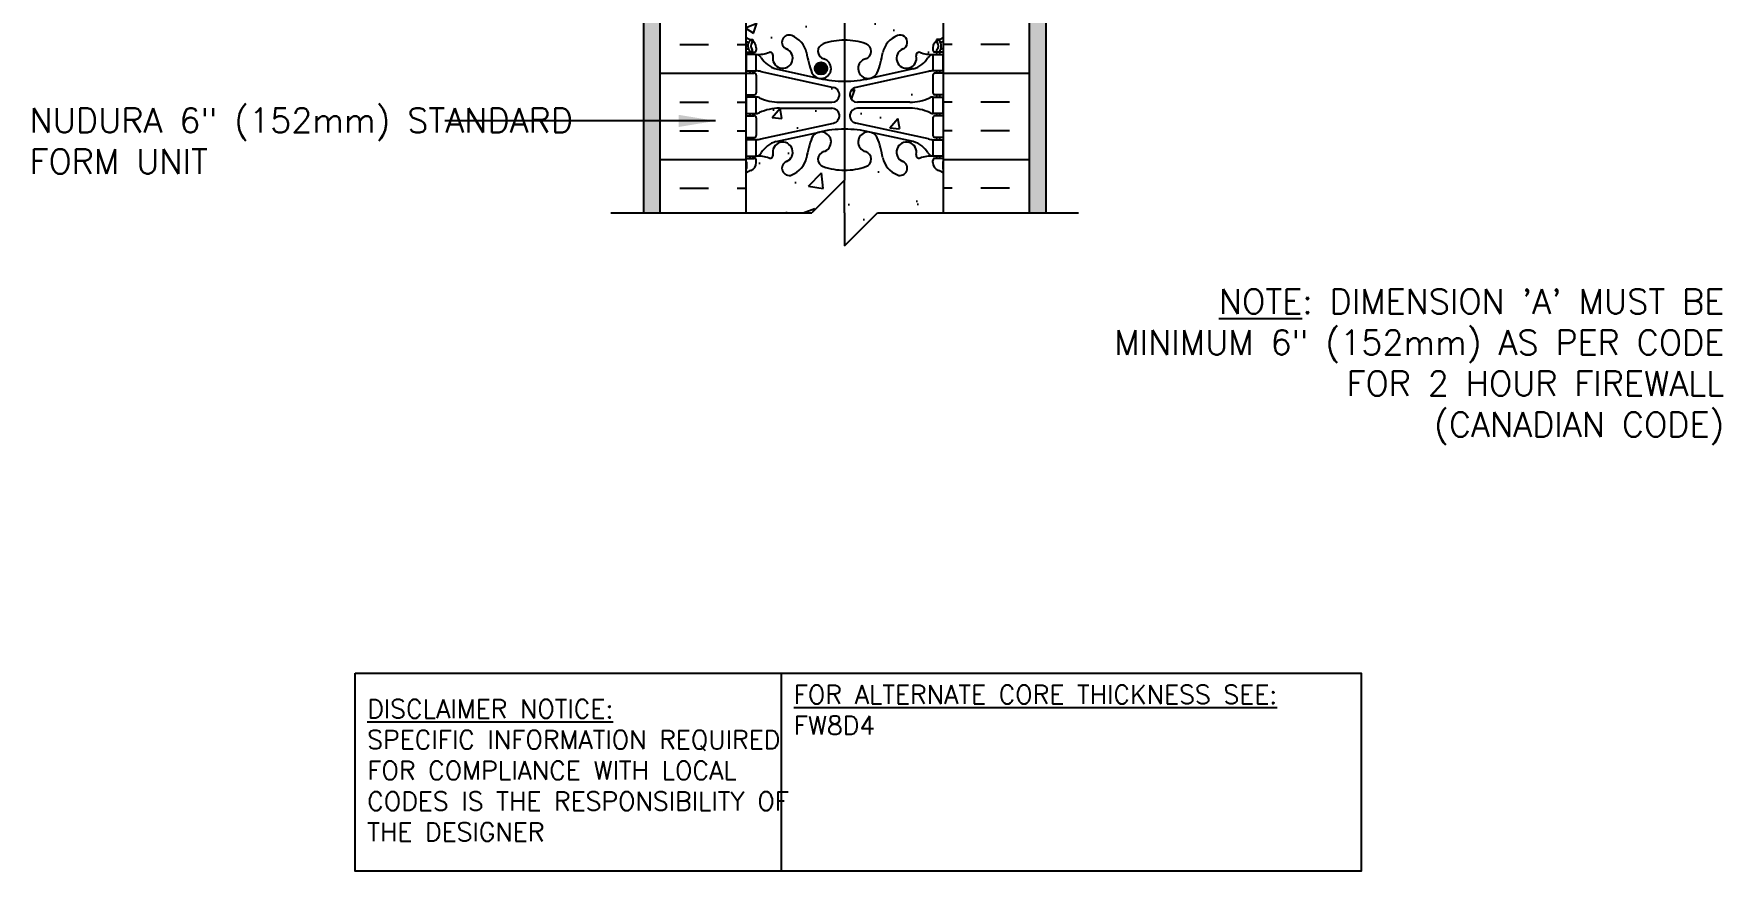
# Model space of a CAD drawing. Header units: inches. Extents: x -9 to 44, y 201.4 to 266.9.
# Drawn here: x -7.4 to 44, y 201.4 to 227 of the extents above; entities that cross this region are included whole.
import ezdxf

# ---------------------------------------------------------------- set-up
doc = ezdxf.new("R2010")
doc.units = ezdxf.units.IN
doc.header["$LTSCALE"] = 0.5
doc.header["$MEASUREMENT"] = 0
for name, color, linetype in [('HATCH', 12, 'Continuous'), ('line25', 2, 'Continuous'), ('LINE3', 3, 'Continuous'), ('LINE50', 5, 'Continuous'), ('LINE9', 9, 'Continuous'), ('TEXT', 4, 'Continuous'), ('Web_Edge', 9, 'Continuous')]:
    doc.layers.add(name, color=color, linetype=linetype)
doc.styles.add('DIM', font='romans.shx', dxfattribs={"width": 0.7})
doc.styles.get("Standard").update_dxf_attribs({"font": 'romans.shx'})
doc.dimstyles.new('ext', dxfattribs={"dimscale": 12, "dimtxt": 0.09375, "dimasz": 0.09375, "dimexe": 0.09375, "dimexo": 0.0625, "dimgap": 0.0625, "dimtad": 0, "dimjust": 1, "dimdec": 1, "dimzin": 3, "dimdsep": 46, "dimlunit": 4, "dimtxsty": 'DIM', "dimcen": 0.09, "dimdle": 0.09375, "dimclrt": 4, "dimadec": 0, "dimazin": 0, "dimtfac": 1, "dimtdec": 1, "dimtmove": 2, "dimatfit": 3, "dimfxl": 0, "dimfrac": 2, "dimtolj": 1, "dimtzin": 0, "dimarcsym": 0})

msp = doc.modelspace()

# ---------------------------------------------------------------- hatches: boundary and pattern name
at = {"layer": 'HATCH'}
h = msp.add_hatch(dxfattribs=at)
h.set_pattern_fill('INSUL', color=256, scale=7, style=0)
h.paths.add_polyline_path([(14.272, 246.933), (13.584, 246.933), (13.584, 246.433), (12.084, 246.433), (12.084, 246.933), (11.647, 246.933), (11.647, 245.139), (13.324, 245.139), (13.548, 245.057), (13.324, 244.976), (11.647, 244.976), (11.647, 228.933), (12.084, 228.933), (12.084, 229.433), (13.584, 229.433), (13.584, 228.933), (14.272, 228.933)])
h.paths.add_polyline_path([(11.647, 221.496), (14.272, 221.496), (14.272, 228.933), (13.584, 228.933), (13.584, 228.433), (12.084, 228.433), (12.084, 228.933), (11.647, 228.933)])
h = msp.add_hatch(dxfattribs=at)
h.set_pattern_fill('INSUL', color=256, scale=7, style=0)
h.set_pattern_definition([(180, (34.5434, -1e-11), (2e-12, 2.625), []), (180, (34.5434, 0.875), (2e-12, 2.625), [0.875, -0.875]), (180, (34.5434, 1.75), (2e-12, 2.625), [0.875, -0.875])])
h.paths.add_polyline_path([(20.272, 246.933), (20.959, 246.933), (20.959, 246.433), (22.459, 246.433), (22.459, 246.933), (22.897, 246.933), (22.897, 245.139), (21.219, 245.139), (20.995, 245.057), (21.219, 244.976), (22.897, 244.976), (22.897, 228.933), (22.459, 228.933), (22.459, 229.433), (20.959, 229.433), (20.959, 228.933), (20.272, 228.933)])
h.paths.add_polyline_path([(22.897, 221.496), (20.272, 221.496), (20.272, 228.933), (20.959, 228.933), (20.959, 228.433), (22.459, 228.433), (22.459, 228.933), (22.897, 228.933)])
h = msp.add_hatch(dxfattribs=at)
h.set_pattern_fill('AR-SAND', color=256, scale=0.25, style=0)
h.paths.add_polyline_path([(11.147, 221.496), (11.647, 221.496), (11.647, 241.578), (11.147, 241.578)])
h = msp.add_hatch(dxfattribs=at)
h.set_pattern_fill('AR-SAND', color=256, scale=0.25, style=0)
h.set_pattern_definition([(142.5, (34.54337, 0), (0.01574834, 0.48170594), [0, -0.38, 0, -0.425, 0, -0.40625]), (172.5, (34.5434, 0), (-0.4424442, 0.7055365), [0, -0.205, 0, -0.3425, 0, -0.13125]), (212.5, (34.85087, 0), (-0.7785355, 0.00141476), [0, -0.125, 0, -0.45, 0, -0.5875]), (222.5, (34.8509, 0), (-0.7515317, 0.2194189), [0, -0.0625, 0, -0.295, 0, -0.3375])])
h.paths.add_polyline_path([(23.397, 221.496), (22.897, 221.496), (22.897, 241.578), (23.397, 241.578)])
h = msp.add_hatch(dxfattribs=at)
h.set_pattern_fill('AR-CONC', color=256, scale=0.5, style=0)
h.paths.add_polyline_path([(18.432, 223.176, 0.053157), (18.266, 223.79, 0.223253), (18.065, 223.955), (18.046, 223.959, 0.955472), (17.907, 223.365, -0.735593), (17.92, 222.907, -0.082755), (17.272, 222.799), (17.272, 222.496), (17.272, 221.496), (17.272, 220.496), (18.272, 221.496), (20.272, 221.496), (20.272, 222.714, 0.082415), (20.128, 222.793, -0.317837), (19.962, 223.029), (19.962, 223.096, -0.414214), (20.024, 223.159), (20.072, 223.159), (20.072, 223.229), (19.967, 223.229, 0.10046), (19.573, 223.172, -0.601435), (19.453, 223.276, 2.182095), (19.043, 223.063, -1), (18.88, 222.655, -0.24438)])
h.paths.add_polyline_path([(15.5, 223.063, 2.182095), (15.09, 223.276, -0.601435), (14.97, 223.172, 0.10046), (14.577, 223.229), (14.472, 223.229), (14.472, 223.159), (14.519, 223.159, -0.414214), (14.582, 223.096), (14.582, 223.029, -0.317837), (14.415, 222.793, 0.082415), (14.272, 222.714), (14.272, 221.496), (16.272, 221.496), (17.272, 222.496), (17.272, 222.799, -0.082755), (16.623, 222.907, -0.735593), (16.636, 223.365, 0.955472), (16.498, 223.959), (16.478, 223.955, 0.223253), (16.278, 223.79, 0.053157), (16.112, 223.176, -0.24438), (15.663, 222.655, -1)])
h.paths.add_polyline_path([(15.286, 224.689, 0.097844), (14.68, 224.557, -0.134256), (14.568, 224.529), (14.472, 224.529), (14.472, 224.459), (14.519, 224.459, -0.414214), (14.582, 224.396), (14.582, 223.861, -0.414214), (14.519, 223.799), (14.472, 223.799), (14.472, 223.729), (14.577, 223.729, 0.036537), (14.721, 223.752), (16.932, 224.234, 0.897292), (16.883, 224.689)])
h.paths.add_polyline_path([(14.721, 225.805, 0.036537), (14.577, 225.829), (14.472, 225.829), (14.472, 225.759), (14.519, 225.759, -0.414214), (14.582, 225.696), (14.582, 225.161, -0.414214), (14.519, 225.099), (14.472, 225.099), (14.472, 225.029), (14.568, 225.029, -0.134256), (14.68, 225, 0.097844), (15.286, 224.869), (16.883, 224.869, 0.897292), (16.932, 225.323)])
h.paths.add_polyline_path([(19.863, 225, -0.134256), (19.975, 225.029), (20.072, 225.029), (20.072, 225.099), (20.024, 225.099, -0.414214), (19.962, 225.161), (19.962, 225.696, -0.414214), (20.024, 225.759), (20.072, 225.759), (20.072, 225.829), (19.967, 225.829, 0.036537), (19.823, 225.805), (17.611, 225.323, 0.897292), (17.661, 224.869), (19.257, 224.869, 0.097844)])
h.paths.add_polyline_path([(19.823, 223.752, 0.036537), (19.967, 223.729), (20.072, 223.729), (20.072, 223.799), (20.024, 223.799, -0.414214), (19.962, 223.861), (19.962, 224.396, -0.414214), (20.024, 224.459), (20.072, 224.459), (20.072, 224.529), (19.975, 224.529, -0.134256), (19.863, 224.557, 0.097844), (19.257, 224.689), (17.661, 224.689, 0.897292), (17.611, 224.234)])
h.paths.add_polyline_path([(18.88, 226.902, -1), (19.043, 226.494, 2.182095), (19.453, 226.281, -0.601435), (19.573, 226.386, 0.10046), (19.967, 226.329), (20.072, 226.329), (20.072, 226.399), (20.024, 226.399, -0.414214), (19.962, 226.461), (19.962, 226.529, -0.249069), (20.072, 226.736), (20.072, 226.778), (20.162, 226.778, 0.064398), (20.272, 226.843), (20.272, 231.022, 0.064398), (20.162, 231.087), (20.072, 231.087), (20.072, 231.129, -0.249069), (19.962, 231.336), (19.962, 231.404, -0.414214), (20.024, 231.466), (20.072, 231.466), (20.072, 231.536), (19.967, 231.536, 0.10046), (19.573, 231.479, -0.601435), (19.453, 231.584, 2.182095), (19.043, 231.371, -1), (18.88, 230.963, -0.24438), (18.432, 231.483, 0.053157), (18.266, 232.097, 0.223253), (18.065, 232.262), (18.046, 232.267, 0.955472), (17.907, 231.673, -0.735593), (17.92, 231.215, -0.082755), (17.272, 231.107), (17.272, 226.758, -0.082755), (17.92, 226.65, -0.735593), (17.907, 226.192, 0.955472), (18.046, 225.598), (18.065, 225.603, 0.223253), (18.266, 225.768, 0.053157), (18.432, 226.382, -0.24438)])
h.paths.add_polyline_path([(17.272, 231.107, -0.082755), (16.623, 231.215, -0.735593), (16.636, 231.673, 0.955472), (16.498, 232.267), (16.478, 232.262, 0.223253), (16.278, 232.097, 0.053157), (16.112, 231.483, -0.24438), (15.663, 230.963, -1), (15.5, 231.371, 2.182095), (15.09, 231.584, -0.601435), (14.97, 231.479, 0.10046), (14.577, 231.536), (14.472, 231.536), (14.472, 231.466), (14.519, 231.466, -0.414214), (14.582, 231.404), (14.582, 231.336, -0.249069), (14.472, 231.129), (14.472, 231.087), (14.382, 231.087, 0.064398), (14.272, 231.022), (14.272, 226.843, 0.064398), (14.382, 226.778), (14.472, 226.778), (14.472, 226.736, -0.249069), (14.582, 226.529), (14.582, 226.461, -0.414214), (14.519, 226.399), (14.472, 226.399), (14.472, 226.329), (14.577, 226.329, 0.10046), (14.97, 226.386, -0.601435), (15.09, 226.281, 2.182095), (15.5, 226.494, -1), (15.663, 226.902, -0.24438), (16.112, 226.382, 0.053157), (16.278, 225.768, 0.223253), (16.478, 225.603), (16.498, 225.598, 0.955472), (16.636, 226.192, -0.735593), (16.623, 226.65, -0.082755), (17.272, 226.758)])
h.paths.add_polyline_path([(16.741, 225.898, -1), (16.366, 225.898, -1)], flags=16)
at = {"layer": 'LINE3'}
msp.add_hatch(color=256, dxfattribs=at).paths.add_polyline_path([(16.741, 225.898, 1), (16.366, 225.898, 1)])

# ---------------------------------------------------------------- linework, layer by layer
at = {"layer": 'line25'}
for p, q in [((14.272, 221.496), (14.272, 246.933)), ((20.272, 246.933), (20.272, 221.496))]:
    msp.add_line(p, q, dxfattribs=at)
at = {"layer": 'LINE3'}
msp.add_line((17.272, 253.933), (17.272, 222.496), dxfattribs=at)
msp.add_circle((16.553, 225.898), 0.188, dxfattribs=at)
at = {"layer": 'LINE50', "color": 9}
for p, q in [((11.147, 255.433), (11.147, 221.496)), ((23.397, 255.433), (23.397, 221.496))]:
    msp.add_line(p, q, dxfattribs=at)
at = {"layer": 'LINE50'}
for p, q in [((11.647, 246.933), (11.647, 221.496)), ((22.897, 246.933), (22.897, 221.496))]:
    msp.add_line(p, q, dxfattribs=at)
at = {"layer": 'LINE9'}
for p, q in [((17.272, 222.496), (16.272, 221.496)), ((17.272, 221.496), (17.272, 222.496)), ((10.147, 221.496), (16.272, 221.496)), ((17.272, 221.496), (17.272, 220.496)), ((17.272, 220.496), (18.272, 221.496)), ((18.272, 221.496), (24.397, 221.496))]:
    msp.add_line(p, q, dxfattribs=at)
at = {"layer": 'TEXT'}
msp.add_lwpolyline([(2.361, 207.475), (15.344, 207.475), (15.344, 201.437), (2.361, 201.437)], close=True, dxfattribs=at)
msp.add_lwpolyline([(15.344, 207.475), (33.005, 207.475), (33.005, 201.437), (15.344, 201.437)], dxfattribs=at)
at = {"layer": 'Web_Edge'}
for p, q in [((14.272, 226.499), (14.314, 226.499)), ((14.382, 226.778), (14.472, 226.778)), ((14.472, 226.778), (14.472, 226.736)), ((14.582, 226.529), (14.582, 226.461)), ((19.962, 226.529), (19.962, 226.461)), ((20.162, 226.778), (20.072, 226.778)), ((20.072, 226.778), (20.072, 226.736)), ((20.272, 226.499), (20.23, 226.499)), ((14.272, 226.399), (14.519, 226.399)), ((14.382, 226.399), (14.382, 226.329)), ((14.472, 226.399), (14.472, 226.329)), ((20.272, 226.399), (20.024, 226.399)), ((20.072, 226.399), (20.072, 226.329)), ((20.162, 226.399), (20.162, 226.329)), ((14.272, 225.759), (14.519, 225.759)), ((14.382, 225.829), (14.382, 225.759)), ((14.472, 225.829), (14.472, 225.759)), ((14.582, 225.696), (14.582, 225.161)), ((14.721, 225.805), (16.932, 225.323)), ((15.182, 225.888), (16.504, 225.597)), ((19.823, 225.805), (17.611, 225.323)), ((19.362, 225.888), (18.04, 225.597)), ((19.962, 225.696), (19.962, 225.161)), ((20.272, 225.759), (20.024, 225.759)), ((20.072, 225.829), (20.072, 225.759)), ((20.162, 225.829), (20.162, 225.759)), ((14.272, 225.099), (14.519, 225.099)), ((14.382, 225.099), (14.382, 225.029)), ((14.472, 225.099), (14.472, 225.029)), ((20.272, 225.099), (20.024, 225.099)), ((20.072, 225.099), (20.072, 225.029)), ((20.162, 225.099), (20.162, 225.029)), ((14.272, 224.459), (14.519, 224.459)), ((14.382, 224.529), (14.382, 224.459)), ((14.472, 224.529), (14.472, 224.459)), ((14.582, 224.396), (14.582, 223.861)), ((15.286, 224.869), (16.883, 224.869)), ((15.286, 224.689), (16.883, 224.689)), ((19.257, 224.869), (17.661, 224.869)), ((19.257, 224.689), (17.661, 224.689)), ((19.962, 224.396), (19.962, 223.861)), ((20.272, 224.459), (20.024, 224.459)), ((20.072, 224.529), (20.072, 224.459)), ((20.162, 224.529), (20.162, 224.459)), ((14.721, 223.752), (16.932, 224.234)), ((15.182, 223.67), (16.504, 223.96)), ((19.823, 223.752), (17.611, 224.234)), ((19.362, 223.67), (18.04, 223.96)), ((14.272, 223.799), (14.519, 223.799)), ((14.382, 223.799), (14.382, 223.729)), ((14.472, 223.799), (14.472, 223.729)), ((20.272, 223.799), (20.024, 223.799)), ((20.072, 223.799), (20.072, 223.729)), ((20.162, 223.799), (20.162, 223.729)), ((14.272, 223.159), (14.519, 223.159)), ((14.282, 223.039), (14.282, 222.853)), ((14.382, 223.229), (14.382, 223.159)), ((14.472, 223.229), (14.472, 223.159)), ((14.582, 223.029), (14.582, 223.096)), ((19.962, 223.029), (19.962, 223.096)), ((20.272, 223.159), (20.024, 223.159)), ((20.072, 223.229), (20.072, 223.159)), ((20.162, 223.229), (20.162, 223.159)), ((20.262, 223.039), (20.262, 222.853))]:
    msp.add_line(p, q, dxfattribs=at)
for points in [[(14.277, 225.829), (14.577, 225.829), (14.577, 226.329), (14.277, 226.329)], [(20.267, 225.829), (19.967, 225.829), (19.967, 226.329), (20.267, 226.329)], [(14.277, 224.529), (14.577, 224.529), (14.577, 225.029), (14.277, 225.029)], [(20.267, 224.529), (19.967, 224.529), (19.967, 225.029), (20.267, 225.029)], [(14.277, 223.229), (14.577, 223.229), (14.577, 223.729), (14.277, 223.729)], [(20.267, 223.229), (19.967, 223.229), (19.967, 223.729), (20.267, 223.729)]]:
    msp.add_lwpolyline(points, close=True, dxfattribs=at)
for centre, radius, start, end in [((14.582, 227.236), 0.5, 231.6833, 250.5288), ((14.582, 227.236), 0.6, 238.8907, 245.0748), ((14.314, 226.519), 0.02, 270, 14.1541), ((14.575, 226.583), 0.25, 140.1145, 222.4609), ((14.32, 226.674), 0.02, 340.7916, 65.0748), ((14.418, 226.714), 0.045, 319.1879, 141.448), ((14.424, 226.445), 0.045, 222.4609, 42.4609), ((14.332, 226.529), 0.25, 0, 70.5288), ((14.575, 226.583), 0.16, 140.0001, 222.4609), ((14.519, 226.461), 0.0625, 270, 0), ((15.387, 226.211), 0.305, 166.6795, 68.1963), ((15.582, 226.698), 0.22, 68.1963, 248.1963), ((15.387, 226.211), 0.745, 13.2652, 68.1963), ((16.701, 226.423), 0.24, 108.923, 254.2747), ((17.272, 224.758), 2, 90, 108.923), ((17.272, 224.758), 2, 71.077, 90), ((17.842, 226.423), 0.24, 285.7253, 71.077), ((19.157, 226.211), 0.745, 111.8037, 166.7348), ((19.157, 226.211), 0.305, 111.8037, 13.3205), ((18.962, 226.698), 0.22, 291.8037, 111.8037), ((20.212, 226.529), 0.25, 109.4712, 180), ((20.024, 226.461), 0.0625, 180, 270), ((20.119, 226.445), 0.045, 137.5391, 317.5391), ((20.126, 226.714), 0.045, 38.552, 220.8121), ((19.968, 226.583), 0.16, 317.5391, 39.9999), ((19.962, 227.236), 0.5, 289.4712, 308.3167), ((19.968, 226.583), 0.25, 317.5391, 39.8855), ((20.223, 226.674), 0.02, 114.9252, 199.2084), ((20.23, 226.519), 0.02, 165.8459, 270), ((19.962, 227.236), 0.6, 294.9252, 301.1093), ((14.633, 227.327), 1, 266.7879, 289.9067), ((14.534, 226.082), 0.25, 37.2777, 80.0823), ((15.381, 226.611), 0.75, 210.155, 254.5838), ((15.002, 226.302), 0.09, 346.6795, 108.8651), ((19.075, 226.852), 3, 189.0273, 201.1984), ((16.553, 225.898), 0.305, 205.3782, 74.2747), ((17.99, 225.898), 0.305, 105.7253, 334.6218), ((15.469, 226.852), 3, 338.8016, 350.9727), ((19.162, 226.611), 0.75, 285.4162, 329.845), ((19.541, 226.302), 0.09, 71.1349, 193.3205), ((19.911, 227.327), 1, 250.0933, 273.2121), ((20.01, 226.082), 0.25, 99.9177, 142.7223), ((14.519, 225.696), 0.0625, 0, 90), ((14.486, 224.833), 1, 76.4291, 84.7991), ((17.272, 228.864), 3.356, 256.7692, 270), ((17.272, 228.864), 3.356, 270, 283.2308), ((20.057, 224.833), 1, 95.2009, 103.5709), ((20.024, 225.696), 0.0625, 90, 180), ((14.519, 225.161), 0.0625, 270, 0), ((14.573, 224.81), 0.219, 60.4937, 88.92), ((15.317, 226.468), 1.6, 246.5673, 268.9203), ((16.883, 225.099), 0.23, 270, 77.6055), ((17.661, 225.099), 0.23, 102.3945, 270), ((19.227, 226.468), 1.6, 271.0797, 293.4327), ((19.971, 224.81), 0.219, 91.08, 119.5063), ((20.024, 225.161), 0.0625, 180, 270), ((14.519, 224.396), 0.0625, 0, 90), ((14.573, 224.747), 0.219, 271.08, 299.5063), ((14.573, 224.747), 0.219, 271.08, 299.5063), ((15.317, 223.089), 1.6, 91.0797, 113.4327), ((15.317, 223.089), 1.6, 91.0797, 113.4327), ((16.883, 224.459), 0.23, 282.3945, 90), ((17.661, 224.459), 0.23, 90, 257.6055), ((19.227, 223.089), 1.6, 66.5673, 88.9203), ((19.227, 223.089), 1.6, 66.5673, 88.9203), ((19.971, 224.747), 0.219, 240.4937, 268.92), ((19.971, 224.747), 0.219, 240.4937, 268.92), ((20.024, 224.396), 0.0625, 90, 180), ((16.553, 223.659), 0.305, 285.7253, 154.6218), ((17.272, 220.693), 3.356, 90, 103.2308), ((17.272, 220.693), 3.356, 76.7692, 90), ((17.99, 223.659), 0.305, 25.3782, 254.2747), ((14.519, 223.861), 0.0625, 270, 0), ((14.486, 224.725), 1, 275.2009, 283.5709), ((15.381, 222.947), 0.75, 105.4162, 149.845), ((15.387, 223.347), 0.305, 291.8037, 193.3205), ((19.075, 222.705), 3, 158.8016, 170.9727), ((16.701, 223.134), 0.24, 105.7253, 251.077), ((17.842, 223.134), 0.24, 288.923, 74.2747), ((15.469, 222.705), 3, 9.0273, 21.1984), ((19.157, 223.347), 0.305, 346.6795, 248.1963), ((19.162, 222.947), 0.75, 30.155, 74.5838), ((20.057, 224.725), 1, 256.4291, 264.7991), ((20.024, 223.861), 0.0625, 180, 270), ((14.262, 223.039), 0.02, 0, 60.012), ((14.262, 222.853), 0.02, 301.073, 0), ((14.332, 223.029), 0.25, 289.4712, 360), ((14.519, 223.096), 0.0625, 360, 90), ((14.534, 223.475), 0.25, 279.9177, 322.7223), ((14.633, 222.23), 1, 70.0933, 93.2121), ((15.002, 223.256), 0.09, 251.1349, 13.3205), ((15.582, 222.859), 0.22, 111.8037, 291.8037), ((15.387, 223.347), 0.745, 291.8037, 346.7348), ((17.272, 224.799), 2, 251.077, 270), ((17.272, 224.799), 2, 270, 288.923), ((19.157, 223.347), 0.745, 193.2652, 248.1963), ((18.962, 222.859), 0.22, 248.1963, 68.1963), ((19.541, 223.256), 0.09, 166.6795, 288.8651), ((19.911, 222.23), 1, 86.7879, 109.9067), ((20.01, 223.475), 0.25, 217.2777, 260.0823), ((20.024, 223.096), 0.0625, 90, 180), ((20.212, 223.029), 0.25, 180, 250.5288), ((20.282, 223.039), 0.02, 119.988, 180), ((20.282, 222.853), 0.02, 180, 238.927), ((14.582, 222.322), 0.6, 121.073, 121.1093), ((14.582, 222.322), 0.5, 109.4712, 128.3167), ((19.962, 222.322), 0.5, 51.6833, 70.5288), ((19.962, 222.322), 0.6, 58.8907, 58.927)]:
    msp.add_arc(centre, radius, start, end, dxfattribs=at)

# ---------------------------------------------------------------- texts
at = {"layer": 'TEXT'}
for s, insert, char_height, width, attachment_point in [('\\A1;NUDURA 6" (152mm) STANDARD FORM UNIT ', (-7.557, 223.693), 0.75, 17.93727, 4), ('\\A1;{\\LNOTE}: DIMENSION \'A\' MUST BE MINIMUM 6" (152mm) AS PER CODE FOR 2 HOUR FIREWALL\\P(CANADIAN CODE)', (44.069, 216.801), 0.75, 20.42416, 6), ('{\\LFOR ALTERNATE CORE THICKNESS SEE:\\P}FW8D4', (15.72, 206.352), 0.5625, 23.33295, 4), ('{\\LDISCLAIMER NOTICE:}\\PSPECIFIC INFORMATION REQUIRED FOR COMPLIANCE WITH LOCAL CODES IS THE RESPONSIBILITY OF THE DESIGNER', (2.728, 204.509), 0.5625, 14.00235, 4)]:
    msp.add_mtext(s, dxfattribs=dict(at, insert=insert, char_height=char_height, width=width, attachment_point=attachment_point))

# ---------------------------------------------------------------- leaders
msp.add_leader([(13.342, 224.301), (5.093, 224.301)], dimstyle='ext', override={"dimgap": 0.0625, "dimtad": 0}, dxfattribs=at)

doc.saveas('drawing.dxf')
